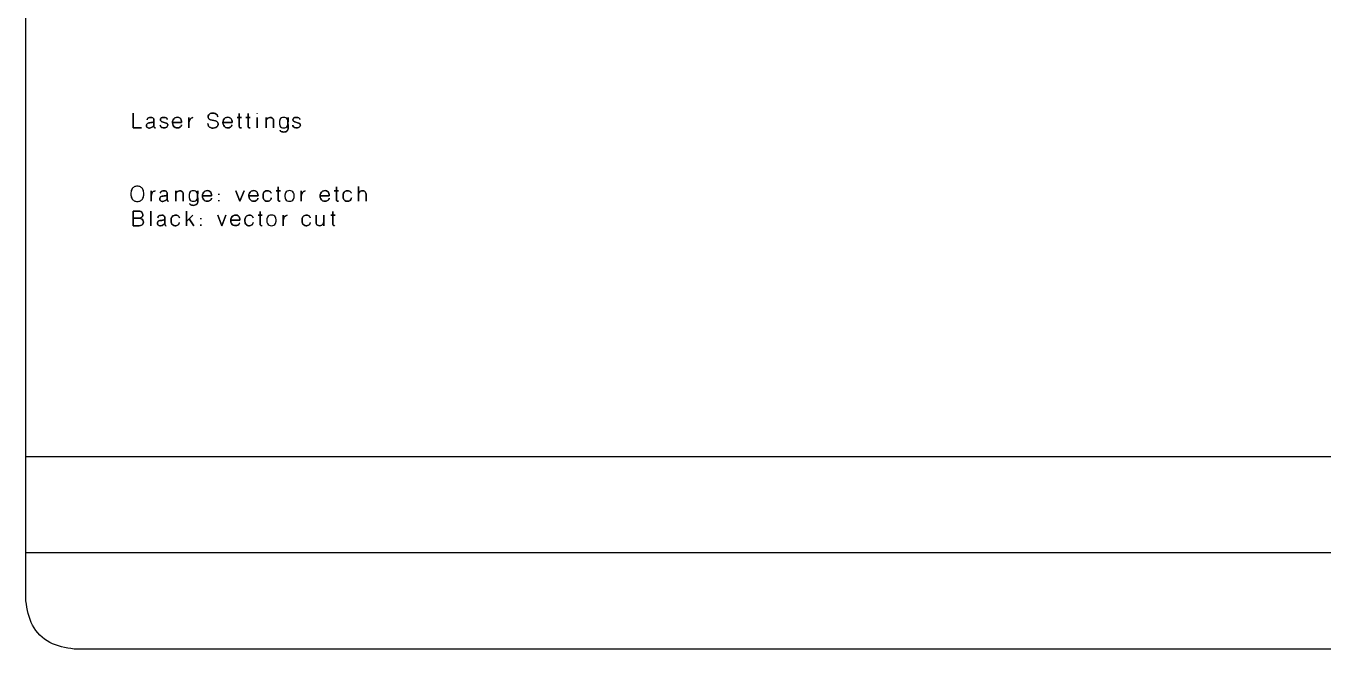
# Model space of a CAD drawing. Extents: x 12 to 628, y 12 to 468.
# Drawn here: x 12 to 335.6, y 12 to 167.4 of the extents above; entities that cross this region are included whole.
import ezdxf

# ---------------------------------------------------------------- set-up
doc = ezdxf.new("R2010")
doc.units = 0
doc.layers.get('0').update_dxf_attribs({"linetype": 'CONTINUOUS'})

msp = doc.modelspace()

# ---------------------------------------------------------------- linework, layer by layer
at = {"color": 7}
for p, q in [((12.000371, 24.000742), (12.000371, 456.000838)), ((38.727098, 141.961447), (38.727098, 145.624973)), ((38.727098, 145.624973), (38.727098, 141.961447)), ((69.653856, 145.538613), (69.653856, 145.630053)), ((69.653856, 145.630053), (69.653856, 145.538613)), ((43.93946, 142.291647), (43.93946, 143.963531)), ((43.93946, 143.963531), (43.93946, 142.291647)), ((43.93946, 142.626927), (43.93946, 142.626927)), ((45.991498, 143.475569), (46.9519, 143.191089)), ((46.9519, 143.191089), (45.991498, 143.475569)), ((47.27194, 144.100691), (47.27194, 144.100691)), ((50.84318, 143.353649), (48.571856, 143.353649)), ((48.571856, 143.353649), (50.84318, 143.353649)), ((50.84318, 143.353649), (50.84318, 143.353649)), ((52.661256, 141.961447), (52.661256, 144.568051)), ((52.661256, 144.568051), (52.661256, 141.961447)), ((52.661256, 143.292407), (52.661256, 143.292407)), ((57.365053, 143.068887), (57.365053, 143.068887)), ((59.260458, 143.744809), (58.015293, 144.014049)), ((58.015293, 144.014049), (59.260458, 143.744809)), ((61.164893, 143.353649), (63.4365, 143.353649)), ((63.4365, 143.353649), (61.164893, 143.353649)), ((61.164893, 143.353649), (61.164893, 143.353649)), ((64.690413, 144.593451), (65.752416, 144.593451)), ((65.752416, 144.593451), (64.690413, 144.593451)), ((64.690413, 144.593451), (64.690413, 144.593451)), ((66.895133, 144.593451), (67.957136, 144.593451)), ((67.957136, 144.593451), (66.895133, 144.593451)), ((66.895133, 144.593451), (66.895133, 144.593451)), ((69.653856, 145.538613), (69.653856, 145.538613)), ((69.653856, 141.966244), (69.653856, 144.572849)), ((71.893853, 141.961447), (71.893853, 144.568051)), ((71.893853, 144.568051), (71.893853, 141.961447)), ((76.303576, 144.593451), (76.303576, 144.593451)), ((76.303576, 144.593451), (76.303576, 144.593451)), ((79.066531, 143.475569), (80.026933, 143.191089)), ((80.026933, 143.191089), (79.066531, 143.475569)), ((80.347256, 144.100691), (80.347256, 144.100691)), ((40.866342, 141.961447), (38.727098, 141.961447)), ((38.727098, 141.961447), (40.866342, 141.961447)), ((40.866342, 141.961447), (40.866342, 141.961447)), ((44.30014, 141.961447), (44.30014, 141.961447)), ((52.661256, 141.961447), (52.661256, 141.961447)), ((65.742256, 141.986564), (65.742256, 141.986564)), ((67.946976, 141.986564), (67.946976, 141.986564)), ((69.653856, 141.966244), (69.653856, 141.966244)), ((71.893853, 141.961447), (71.893853, 141.961447)), ((73.763858, 141.961447), (73.763858, 141.961447)), ((75.383813, 141.432844), (75.383813, 141.432844)), ((43.227978, 123.673164), (43.227978, 126.280051)), ((43.227978, 126.280051), (43.227978, 123.673164)), ((49.354176, 123.673164), (49.354176, 126.280051)), ((49.354176, 126.280051), (49.354176, 123.673164)), ((53.763898, 126.305451), (53.763898, 126.305451)), ((53.763898, 126.305451), (53.763898, 126.305451)), ((65.381576, 123.673164), (64.350053, 126.280051)), ((64.350053, 126.280051), (65.381576, 123.673164)), ((65.381576, 123.673164), (66.423258, 126.280051)), ((66.423258, 126.280051), (65.381576, 123.673164)), ((74.408453, 126.305451), (75.470456, 126.305451)), ((75.470456, 126.305451), (74.408453, 126.305451)), ((74.408453, 126.305451), (74.408453, 126.305451)), ((80.692413, 123.673164), (80.692413, 126.280051)), ((80.692413, 126.280051), (80.692413, 123.673164)), ((88.926811, 126.305451), (89.988813, 126.305451)), ((89.988813, 126.305451), (88.926811, 126.305451)), ((88.926811, 126.305451), (88.926811, 126.305451)), ((94.941813, 123.673164), (94.941813, 127.336973)), ((94.941813, 127.336973), (94.941813, 123.673164)), ((38.178176, 125.533009), (38.178176, 125.533009)), ((38.178176, 125.533009), (38.178176, 125.533009)), ((43.227978, 125.004689), (43.227978, 125.004689)), ((43.227978, 123.673164), (43.227978, 123.673164)), ((46.148978, 123.642684), (46.148978, 123.642684)), ((47.24146, 124.003647), (47.24146, 125.675531)), ((47.24146, 125.675531), (47.24146, 124.003647)), ((47.24146, 124.003647), (47.24146, 124.003647)), ((49.354176, 123.673164), (49.354176, 123.673164)), ((51.22418, 123.673164), (51.22418, 123.673164)), ((52.844136, 123.144844), (52.844136, 123.144844)), ((58.31586, 125.065367), (56.044253, 125.065367)), ((56.044253, 125.065367), (58.31586, 125.065367)), ((58.31586, 125.065367), (58.31586, 125.065367)), ((60.118696, 125.279009), (60.118696, 125.558409)), ((60.118696, 125.558409), (60.118696, 125.279009)), ((60.118696, 125.279009), (60.118696, 125.279009)), ((60.118696, 123.673164), (60.118696, 123.952564)), ((60.118696, 123.952564), (60.118696, 123.673164)), ((60.118696, 123.673164), (60.118696, 123.673164)), ((65.381576, 123.673164), (65.381576, 123.673164)), ((67.621573, 125.065367), (69.89318, 125.065367)), ((69.89318, 125.065367), (67.621573, 125.065367)), ((67.621573, 125.065367), (67.621573, 125.065367)), ((73.215218, 124.501487), (73.215218, 124.501487)), ((75.460296, 123.698564), (75.460296, 123.698564)), ((76.613173, 125.004689), (76.613173, 125.004689)), ((76.613173, 125.004689), (76.613173, 125.004689)), ((80.692413, 125.004689), (80.692413, 125.004689)), ((80.692413, 123.673164), (80.692413, 123.673164)), ((85.401291, 125.065367), (87.672898, 125.065367)), ((87.672898, 125.065367), (85.401291, 125.065367)), ((85.401291, 125.065367), (85.401291, 125.065367)), ((89.978936, 123.698564), (89.978936, 123.698564)), ((92.295133, 123.673164), (92.295133, 123.673164)), ((94.941813, 123.673164), (94.941813, 123.673164)), ((96.842298, 123.673164), (96.842298, 123.673164)), ((40.1447, 121.241256), (38.727098, 121.241256)), ((38.727098, 121.241256), (38.727098, 117.577447)), ((38.727098, 117.577447), (38.727098, 121.241256)), ((38.727098, 121.241256), (40.1447, 121.241256)), ((43.121298, 117.577164), (43.121298, 121.240973)), ((43.121298, 121.240973), (43.121298, 117.577164)), ((52.036416, 118.603607), (52.036416, 121.241256)), ((52.036416, 121.241256), (52.036416, 117.577164)), ((53.67274, 120.184051), (52.036416, 118.603607)), ((52.737738, 119.284609), (53.67274, 120.184051)), ((60.865738, 117.577447), (59.834216, 120.184051)), ((59.834216, 120.184051), (60.865738, 117.577447)), ((61.90742, 120.184051), (60.865738, 117.577447)), ((60.865738, 117.577447), (61.90742, 120.184051)), ((61.90742, 120.184051), (61.90742, 120.184051)), ((69.892333, 120.209169), (70.954336, 120.209169)), ((70.954336, 120.209169), (69.892333, 120.209169)), ((69.892333, 120.209169), (69.892333, 120.209169)), ((76.176576, 117.577164), (76.176576, 120.183769)), ((76.176576, 120.183769), (76.176576, 117.577164)), ((84.400813, 120.194493), (84.400813, 120.194493)), ((86.275898, 120.194493), (86.275898, 117.582244)), ((86.275898, 117.582244), (86.275898, 120.194493)), ((86.275898, 120.194493), (86.275898, 120.194493)), ((88.048253, 120.209169), (89.110256, 120.209169)), ((89.110256, 120.209169), (88.048253, 120.209169)), ((88.048253, 120.209169), (88.048253, 120.209169)), ((38.727098, 119.462409), (40.13454, 119.462409)), ((40.13454, 119.462409), (38.727098, 119.462409)), ((38.727098, 119.462409), (38.727098, 119.462409)), ((38.727098, 117.577447), (40.287222, 117.577447)), ((40.287222, 117.577447), (38.727098, 117.577447)), ((43.121298, 117.577164), (43.121298, 117.577164)), ((45.569858, 117.546967), (45.569858, 117.546967)), ((46.66234, 117.907364), (46.66234, 119.579249)), ((46.66234, 119.579249), (46.66234, 117.907364)), ((46.66234, 117.907364), (46.66234, 117.907364)), ((49.390018, 117.577164), (49.390018, 117.577164)), ((52.036416, 118.603607), (52.737738, 119.284609)), ((52.036416, 117.577164), (52.036416, 118.603607)), ((52.036416, 117.577164), (52.036416, 117.577164)), ((52.737738, 119.284609), (53.84546, 117.577164)), ((53.84546, 117.577164), (52.737738, 119.284609)), ((55.602576, 119.183009), (55.602576, 119.462409)), ((55.602576, 119.462409), (55.602576, 119.183009)), ((55.602576, 119.183009), (55.602576, 119.183009)), ((55.602576, 117.577164), (55.602576, 117.856564)), ((55.602576, 117.856564), (55.602576, 117.577164)), ((55.602576, 117.577164), (55.602576, 117.577164)), ((63.105453, 118.969649), (65.37706, 118.969649)), ((65.37706, 118.969649), (63.105453, 118.969649)), ((63.105453, 118.969649), (63.105453, 118.969649)), ((67.794858, 117.577164), (67.794858, 117.577164)), ((70.944176, 117.602564), (70.944176, 117.602564)), ((72.097053, 118.908407), (72.097053, 118.908407)), ((72.097053, 118.908407), (72.097053, 118.908407)), ((76.176576, 118.908407), (76.176576, 118.908407)), ((76.176576, 117.577164), (76.176576, 117.577164)), ((82.043976, 117.577164), (82.043976, 117.577164)), ((89.100096, 117.602564), (89.100096, 117.602564)), ((12.000371, 60.001009), (628.000324, 60.001009)), ((12.000371, 36.001113), (12.000371, 60.001009)), ((628.000324, 36.001113), (12.000371, 36.001113)), ((616.000236, 12.000653), (24.00046, 12.000653))]:
    msp.add_line(p, q, dxfattribs=at)
for points, knots in [([(58.015293, 144.014049), (57.908651, 144.044886), (57.701037, 144.10492), (57.48195, 144.397753), (57.429104, 144.793164), (57.548527, 145.254259), (57.994314, 145.600409), (58.601246, 145.699543), (59.216485, 145.578433), (59.738437, 145.355905), (59.882449, 144.390483), (59.738635, 145.35606), (59.216511, 145.578486), (58.601243, 145.699526), (57.994394, 145.600422), (57.548301, 145.254231), (57.42997, 144.793779), (57.479553, 144.399289), (57.698218, 144.105459), (57.906923, 144.045291), (58.015293, 144.014049)], [0, 0, 0, 0, 0.325279, 0.633262, 1.030815, 1.492425, 1.992753, 2.624153, 3.286217, 3.833248, 4.370044, 4.906925, 5.453969, 6.116085, 6.747485, 7.247813, 7.709423, 8.105427, 8.411223, 8.741514, 8.741514, 8.741514, 8.741514]), ([(43.93946, 142.626927), (43.856133, 142.530574), (43.665024, 142.309591), (43.30805, 142.038926), (42.869481, 141.898494), (42.47651, 141.962447), (42.141484, 142.164854), (42.06397, 142.55368), (42.135052, 142.94475), (42.4827, 143.21362), (42.903169, 143.266834), (43.340121, 143.317966), (43.613264, 143.376159), (44.087158, 143.513606), (43.613181, 143.376154), (43.340053, 143.317986), (42.903129, 143.26682), (42.482698, 143.213621), (42.135057, 142.944752), (42.063955, 142.553713), (42.14154, 142.164955), (42.47649, 141.96252), (42.869501, 141.898433), (43.308007, 142.039107), (43.66502, 142.309641), (43.856133, 142.530591), (43.93946, 142.626927)], [0, 0, 0, 0, 0.381732, 0.875495, 1.327678, 1.716532, 2.046657, 2.424721, 2.821716, 3.182244, 3.647068, 4.097878, 4.424826, 4.695292, 4.965819, 5.292828, 5.743514, 6.208338, 6.568866, 6.965861, 7.343804, 7.673965, 8.062829, 8.515047, 9.008773, 9.390459, 9.390459, 9.390459, 9.390459]), ([(43.93946, 143.963531), (43.929983, 144.051658), (43.908163, 144.254579), (43.623053, 144.54606), (43.13249, 144.611307), (42.643409, 144.525912), (42.275585, 144.359432), (42.175138, 143.767955), (42.275537, 144.35954), (42.643432, 144.525968), (43.132492, 144.611292), (43.623053, 144.546062), (43.908163, 144.254579), (43.929983, 144.051658), (43.93946, 143.963531)], [0, 0, 0, 0, 0.260958, 0.600878, 1.12375, 1.680103, 2.059623, 2.378394, 2.697284, 3.076767, 3.633109, 4.155981, 4.495901, 4.756859, 4.756859, 4.756859, 4.756859]), ([(46.9519, 143.191089), (47.009683, 143.170741), (47.146026, 143.122727), (47.333684, 142.944082), (47.420334, 142.627882), (47.28319, 142.264409), (46.927215, 142.018238), (46.469052, 141.926461), (46.008287, 142.034342), (45.622831, 142.166733), (45.4475, 142.842674), (45.622832, 142.166732), (46.008286, 142.034346), (46.469014, 141.926452), (46.927139, 142.01828), (47.283107, 142.2644), (47.420346, 142.627841), (47.333692, 142.944054), (47.145976, 143.12257), (47.009679, 143.17069), (46.9519, 143.191089)], [0, 0, 0, 0, 0.182755, 0.431222, 0.744129, 1.110239, 1.518247, 1.989496, 2.474431, 2.898142, 3.273465, 3.648788, 4.0725, 4.557434, 5.028561, 5.436619, 5.80275, 6.115596, 6.36402, 6.546824, 6.546824, 6.546824, 6.546824]), ([(46.474098, 144.608973), (46.296674, 144.607784), (45.997181, 144.605775), (45.603779, 144.394388), (45.508841, 144.034001), (45.591375, 143.720994), (45.793855, 143.545607), (45.932976, 143.496307), (45.991498, 143.475569)], [0, 0, 0, 0, 0.530035, 0.894709, 1.237119, 1.561719, 1.817691, 2.003547, 2.003547, 2.003547, 2.003547]), ([(45.991498, 143.475569), (45.932976, 143.496307), (45.793855, 143.545607), (45.591376, 143.720995), (45.50884, 144.033978), (45.603787, 144.394346), (45.997212, 144.605608), (46.296681, 144.607721), (46.474098, 144.608973)], [0, 0, 0, 0, 0.185856, 0.441828, 0.766428, 1.108779, 1.473418, 2.003467, 2.003467, 2.003467, 2.003467]), ([(47.27194, 144.100691), (47.257041, 144.164198), (47.217112, 144.334392), (46.919257, 144.556297), (46.642955, 144.588992), (46.474098, 144.608973)], [0, 0, 0, 0, 0.192014, 0.514579, 1.021513, 1.021513, 1.021513, 1.021513]), ([(46.474098, 144.608973), (46.64291, 144.588977), (46.91918, 144.556252), (47.217026, 144.334398), (47.257018, 144.164199), (47.27194, 144.100691)], [0, 0, 0, 0, 0.506813, 0.829425, 1.021458, 1.021458, 1.021458, 1.021458]), ([(50.84318, 143.353649), (50.829358, 143.550561), (50.8018, 143.943135), (50.470893, 144.51343), (49.795967, 144.698689), (49.111406, 144.54138), (48.634453, 143.975103), (48.523972, 143.259153), (48.655573, 142.541002), (49.167539, 142.058475), (49.791112, 141.924709), (50.360408, 142.107884), (50.667575, 142.325672), (50.884757, 142.874501), (50.667575, 142.325672), (50.360408, 142.107884), (49.791112, 141.924709), (49.167539, 142.058475), (48.655573, 142.541002), (48.523972, 143.259153), (48.634453, 143.975103), (49.111406, 144.54138), (49.795967, 144.698689), (50.470893, 144.51343), (50.8018, 143.943135), (50.829358, 143.550561), (50.84318, 143.353649)], [0, 0, 0, 0, 0.590472, 1.177195, 1.837355, 2.538777, 3.178525, 3.925103, 4.654401, 5.275408, 5.912678, 6.491649, 6.941585, 7.2398, 7.538015, 7.987951, 8.566922, 9.204193, 9.825199, 10.554498, 11.301076, 11.940824, 12.642246, 13.302406, 13.889128, 14.479601, 14.479601, 14.479601, 14.479601]), ([(52.661256, 143.292407), (52.702522, 143.496012), (52.785455, 143.905192), (53.032432, 144.374423), (53.940922, 144.655941), (53.032517, 144.374599), (52.78549, 143.905331), (52.702537, 143.496075), (52.661256, 143.292407)], [0, 0, 0, 0, 0.609281, 1.224459, 1.736326, 2.248004, 2.863221, 3.4727, 3.4727, 3.4727, 3.4727]), ([(57.365053, 143.068887), (57.397081, 142.832928), (57.457718, 142.386189), (58.051677, 141.985368), (58.700868, 141.895469), (59.333082, 142.005474), (59.793888, 142.357625), (59.963261, 142.826876), (59.893012, 143.254795), (59.654748, 143.611414), (59.395395, 143.699158), (59.260458, 143.744809)], [0, 0, 0, 0, 0.682755, 1.29266, 1.97428, 2.627753, 3.166262, 3.632063, 4.04765, 4.431609, 4.848037, 4.848037, 4.848037, 4.848037]), ([(59.260458, 143.744809), (59.397197, 143.699642), (59.658408, 143.61336), (59.895412, 143.254147), (59.962498, 142.826727), (59.794179, 142.357527), (59.332978, 142.005413), (58.700884, 141.89547), (58.051654, 141.985433), (57.457771, 142.386287), (57.397097, 142.83298), (57.365053, 143.068887)], [0, 0, 0, 0, 0.420407, 0.803093, 1.21834, 1.68426, 2.222729, 2.876189, 3.557819, 4.167763, 4.850397, 4.850397, 4.850397, 4.850397]), ([(63.4365, 143.353649), (63.422678, 143.550561), (63.395121, 143.943135), (63.064211, 144.513429), (62.389317, 144.698684), (61.704785, 144.541396), (61.227986, 143.975057), (61.117592, 143.259148), (61.249167, 142.541031), (61.761012, 142.058507), (62.384498, 141.92471), (62.953729, 142.107888), (63.260895, 142.325671), (63.478077, 142.874501), (63.260896, 142.325671), (62.953728, 142.107884), (62.38446, 141.924715), (61.760926, 142.058458), (61.249097, 142.541051), (61.117612, 143.259155), (61.227982, 143.975056), (61.704786, 144.541396), (62.389317, 144.698684), (63.064211, 144.513429), (63.395121, 143.943135), (63.422678, 143.550561), (63.4365, 143.353649)], [0, 0, 0, 0, 0.590472, 1.177195, 1.837355, 2.538706, 3.178364, 3.924928, 4.654224, 5.275178, 5.912254, 6.491225, 6.941161, 7.239376, 7.537591, 7.987527, 8.566498, 9.203697, 9.824605, 10.553887, 11.30045, 11.940109, 12.64146, 13.30162, 13.888342, 14.478815, 14.478815, 14.478815, 14.478815]), ([(65.742256, 141.986564), (65.661987, 141.980451), (65.512953, 141.9691), (65.259669, 142.044709), (65.177386, 142.575121), (65.252349, 143.500533), (65.219092, 144.309974), (65.225419, 145.976154), (65.219082, 144.30988), (65.252419, 143.500483), (65.177283, 142.57511), (65.259734, 142.04486), (65.512952, 141.969332), (65.661987, 141.980532), (65.742256, 141.986564)], [0, 0, 0, 0, 0.245044, 0.454968, 0.704227, 1.70088, 3.189915, 3.956274, 4.722696, 6.211794, 7.208321, 7.457401, 7.667326, 7.912369, 7.912369, 7.912369, 7.912369]), ([(67.946976, 141.986564), (67.866707, 141.980451), (67.717673, 141.9691), (67.464389, 142.044709), (67.382106, 142.575121), (67.457069, 143.500533), (67.423812, 144.309974), (67.430139, 145.976154), (67.423802, 144.30988), (67.457139, 143.500483), (67.382003, 142.57511), (67.464454, 142.04486), (67.717672, 141.969332), (67.866707, 141.980532), (67.946976, 141.986564)], [0, 0, 0, 0, 0.245044, 0.454968, 0.704227, 1.70088, 3.189915, 3.956274, 4.722696, 6.211794, 7.208321, 7.457401, 7.667326, 7.912369, 7.912369, 7.912369, 7.912369]), ([(69.653856, 144.572849), (69.653856, 144.346876), (69.653856, 143.701786), (69.653856, 142.832918), (69.653856, 142.190022), (69.653856, 141.966244)], [0, 0, 0, 0, 0.677919, 1.935271, 2.606604, 2.606604, 2.606604, 2.606604]), ([(73.763858, 141.961447), (73.76451, 142.111018), (73.766438, 142.553203), (73.744349, 143.196594), (73.801264, 143.788208), (73.693013, 144.215421), (73.375449, 144.502457), (72.874166, 144.615544), (72.331354, 144.460785), (71.972085, 144.162115), (71.85549, 143.328729), (71.972153, 144.16208), (72.331491, 144.46058), (72.874171, 144.61558), (73.375428, 144.502509), (73.693065, 144.215513), (73.801237, 143.788192), (73.74437, 143.196539), (73.766435, 142.55314), (73.764509, 142.110997), (73.763858, 141.961447)], [0, 0, 0, 0, 0.448692, 1.326486, 1.930964, 2.221489, 2.612014, 3.141891, 3.706627, 4.198274, 4.670971, 5.143621, 5.635265, 6.199911, 6.729773, 7.120255, 7.410899, 8.015503, 8.893235, 9.341864, 9.341864, 9.341864, 9.341864]), ([(76.303576, 144.593451), (76.493152, 144.577811), (76.874956, 144.546311), (77.341198, 144.022975), (77.404201, 143.283193), (77.3411, 142.538483), (76.874861, 142.025623), (76.3041, 141.944006), (75.733419, 142.025365), (75.270024, 142.539661), (75.20866, 143.282282), (75.269918, 144.024888), (75.733347, 144.539268), (76.3041, 144.620415), (76.874933, 144.539043), (77.341207, 144.025904), (77.404198, 143.282282), (77.3411, 142.538645), (76.874861, 142.025589), (76.3041, 141.944006), (75.733419, 142.025398), (75.270024, 142.539499), (75.208662, 143.283192), (75.269909, 144.021967), (75.733369, 144.546496), (76.114345, 144.577868), (76.303576, 144.593451)], [0, 0, 0, 0, 0.553195, 1.114124, 1.919637, 2.725037, 3.286055, 3.83914, 4.390936, 4.950267, 5.755426, 6.560697, 7.119939, 7.671845, 8.22504, 8.785969, 9.591481, 10.396882, 10.9579, 11.510985, 12.062781, 12.622112, 13.427271, 14.232542, 14.791784, 15.34369, 15.34369, 15.34369, 15.34369]), ([(76.318816, 140.934722), (76.491081, 140.955017), (76.829512, 140.994889), (77.258666, 141.303462), (77.449866, 141.924807), (77.348229, 142.857342), (77.3858, 143.535061), (77.37916, 144.891468), (77.3858, 143.535154), (77.348224, 142.857405), (77.449887, 141.924874), (77.258663, 141.303504), (76.829476, 140.995052), (76.491076, 140.955073), (76.318816, 140.934722)], [0, 0, 0, 0, 0.516531, 1.014772, 1.474641, 2.407312, 3.639453, 4.253966, 4.868416, 6.100493, 7.03329, 7.493101, 7.991303, 8.50786, 8.50786, 8.50786, 8.50786]), ([(80.026933, 143.191089), (80.084716, 143.170741), (80.221059, 143.122727), (80.408717, 142.944082), (80.495368, 142.627882), (80.358223, 142.264409), (80.002249, 142.018238), (79.544086, 141.926462), (79.083319, 142.03434), (78.69787, 142.166737), (78.522513, 142.842675), (78.697948, 142.16671), (79.083392, 142.034379), (79.544087, 141.926445), (80.002173, 142.018284), (80.35814, 142.2644), (80.49538, 142.627841), (80.408725, 142.944054), (80.22101, 143.12257), (80.084712, 143.17069), (80.026933, 143.191089)], [0, 0, 0, 0, 0.182755, 0.431222, 0.744129, 1.110239, 1.518247, 1.989496, 2.474431, 2.898142, 3.273465, 3.648811, 4.072575, 4.557386, 5.028513, 5.436571, 5.802702, 6.115548, 6.363972, 6.546776, 6.546776, 6.546776, 6.546776]), ([(79.549413, 144.608973), (79.37199, 144.607783), (79.072496, 144.605775), (78.679095, 144.394389), (78.584157, 144.034001), (78.666683, 143.721018), (78.869056, 143.545653), (79.008078, 143.496314), (79.066531, 143.475569)], [0, 0, 0, 0, 0.530035, 0.894709, 1.237119, 1.561716, 1.817634, 2.003307, 2.003307, 2.003307, 2.003307]), ([(79.066531, 143.475569), (79.008078, 143.496314), (78.869056, 143.545653), (78.666684, 143.721019), (78.584156, 144.033978), (78.679102, 144.394346), (79.072527, 144.605608), (79.371996, 144.607721), (79.549413, 144.608973)], [0, 0, 0, 0, 0.185672, 0.441591, 0.766187, 1.108538, 1.473178, 2.003226, 2.003226, 2.003226, 2.003226]), ([(80.347256, 144.100691), (80.332356, 144.164198), (80.292428, 144.334392), (79.994573, 144.556297), (79.718271, 144.588992), (79.549413, 144.608973)], [0, 0, 0, 0, 0.192014, 0.514579, 1.021513, 1.021513, 1.021513, 1.021513]), ([(79.549413, 144.608973), (79.718271, 144.588992), (79.994573, 144.556297), (80.292428, 144.334392), (80.332356, 144.164198), (80.347256, 144.100691)], [0, 0, 0, 0, 0.506935, 0.8295, 1.021513, 1.021513, 1.021513, 1.021513]), ([(44.30014, 141.961447), (44.269051, 141.966424), (44.173901, 141.981656), (43.996206, 142.059717), (43.959602, 142.209322), (43.93946, 142.291647)], [0, 0, 0, 0, 0.095203, 0.291378, 0.531415, 0.531415, 0.531415, 0.531415]), ([(43.93946, 142.291647), (43.959586, 142.209269), (43.996151, 142.05961), (44.173903, 141.981564), (44.269052, 141.966401), (44.30014, 141.961447)], [0, 0, 0, 0, 0.240153, 0.436299, 0.53149, 0.53149, 0.53149, 0.53149]), ([(75.383813, 141.432844), (75.426587, 141.338053), (75.521063, 141.128686), (75.895017, 140.975473), (76.167038, 140.949316), (76.318816, 140.934722)], [0, 0, 0, 0, 0.302361, 0.667834, 1.129157, 1.129157, 1.129157, 1.129157]), ([(76.318816, 140.934722), (76.167033, 140.949256), (75.894988, 140.975305), (75.521052, 141.128638), (75.426585, 141.338035), (75.383813, 141.432844)], [0, 0, 0, 0, 0.461303, 0.826805, 1.12922, 1.12922, 1.12922, 1.12922]), ([(38.178176, 125.533009), (38.202551, 125.922214), (38.244858, 126.59775), (38.940118, 127.338428), (39.79368, 127.480952), (40.650291, 127.338366), (41.335207, 126.597619), (41.453137, 125.534192), (41.336105, 124.470714), (40.648566, 123.734912), (39.79418, 123.596998), (38.939795, 123.734912), (38.252249, 124.470716), (38.135253, 125.534228), (38.253053, 126.597707), (38.93822, 127.338438), (39.794187, 127.480949), (40.650156, 127.338367), (41.335255, 126.597619), (41.453137, 125.534192), (41.336057, 124.470715), (40.6487, 123.734912), (39.793674, 123.597001), (38.941686, 123.734902), (38.244112, 124.470759), (38.202289, 125.14454), (38.178176, 125.533009)], [0, 0, 0, 0, 1.137976, 1.975165, 2.809232, 3.643313, 4.480548, 5.6184, 6.753474, 7.587138, 8.420649, 9.254159, 10.087823, 11.222897, 12.360873, 13.198062, 14.032129, 14.86621, 15.703445, 16.841297, 17.976371, 18.810035, 19.643546, 20.477057, 21.31072, 22.445794, 22.445794, 22.445794, 22.445794]), ([(43.227978, 125.004689), (43.269239, 125.208353), (43.35215, 125.617591), (43.59912, 126.086958), (44.50769, 126.368151), (43.59912, 126.086958), (43.35215, 125.617591), (43.269239, 125.208353), (43.227978, 125.004689)], [0, 0, 0, 0, 0.609464, 1.224642, 1.736436, 2.248229, 2.863408, 3.472871, 3.472871, 3.472871, 3.472871]), ([(47.24146, 125.675531), (47.231983, 125.763658), (47.210163, 125.966579), (46.925053, 126.258063), (46.43449, 126.32329), (45.945438, 126.237974), (45.577523, 126.071525), (45.477158, 125.479865), (45.577474, 126.071633), (45.945461, 126.23803), (46.434493, 126.323274), (46.925053, 126.258065), (47.210163, 125.966578), (47.231983, 125.763658), (47.24146, 125.675531)], [0, 0, 0, 0, 0.260958, 0.600878, 1.12375, 1.680092, 2.059575, 2.378465, 2.697476, 3.07692, 3.633252, 4.156123, 4.496043, 4.757002, 4.757002, 4.757002, 4.757002]), ([(51.22418, 123.673164), (51.224832, 123.82274), (51.226761, 124.264952), (51.204662, 124.908438), (51.261609, 125.50012), (51.153331, 125.92737), (50.835725, 126.214303), (50.334538, 126.327553), (49.791628, 126.172937), (49.43241, 125.874166), (49.315811, 125.040699), (49.432477, 125.874131), (49.791766, 126.172732), (50.334544, 126.327589), (50.835704, 126.214355), (51.153383, 125.927463), (51.261574, 125.500146), (51.204682, 124.908445), (51.226759, 124.264952), (51.224832, 123.822739), (51.22418, 123.673164)], [0, 0, 0, 0, 0.448702, 1.32657, 1.931247, 2.221711, 2.612193, 3.1421, 3.706803, 4.198496, 4.671254, 5.143966, 5.635655, 6.200269, 6.730161, 7.120599, 7.411184, 8.015861, 8.893728, 9.34243, 9.34243, 9.34243, 9.34243]), ([(53.763898, 126.305451), (53.953474, 126.289811), (54.335278, 126.258311), (54.801521, 125.734973), (54.864516, 124.995225), (54.801449, 124.250543), (54.33514, 123.737816), (53.764422, 123.65633), (53.193784, 123.737557), (52.730323, 124.251722), (52.668971, 124.994317), (52.730302, 125.736912), (53.193758, 126.251218), (53.764459, 126.332426), (54.335257, 126.251038), (54.801529, 125.737905), (54.864513, 124.994313), (54.801449, 124.250706), (54.33514, 123.737782), (53.764422, 123.65633), (53.193784, 123.737591), (52.730322, 124.25156), (52.668973, 124.995227), (52.730293, 125.733988), (53.193779, 126.25845), (53.574716, 126.289855), (53.763898, 126.305451)], [0, 0, 0, 0, 0.553195, 1.114124, 1.919637, 2.724965, 3.285885, 3.838955, 4.390736, 4.949968, 5.755055, 6.560337, 7.119623, 7.671406, 8.224601, 8.785531, 9.591043, 10.396371, 10.957291, 11.510361, 12.062142, 12.621375, 13.426461, 14.231744, 14.791029, 15.342812, 15.342812, 15.342812, 15.342812]), ([(53.779138, 122.646722), (53.951404, 122.667039), (54.28983, 122.706953), (54.718885, 123.015441), (54.910312, 123.636728), (54.808495, 124.569414), (54.84613, 125.247256), (54.839479, 126.60376), (54.84613, 125.247349), (54.808489, 124.569478), (54.910333, 123.636796), (54.718881, 123.015482), (54.289794, 122.707116), (53.951399, 122.667095), (53.779138, 122.646722)], [0, 0, 0, 0, 0.516542, 1.014776, 1.474342, 2.40741, 3.639697, 4.254231, 4.868702, 6.100926, 7.034119, 7.493626, 7.991823, 8.50839, 8.50839, 8.50839, 8.50839]), ([(58.31586, 125.065367), (58.302043, 125.262344), (58.2745, 125.655003), (57.943602, 126.225416), (57.268675, 126.410685), (56.584175, 126.253403), (56.107367, 125.687191), (55.996958, 124.971271), (56.128504, 124.253129), (56.640303, 123.770346), (57.263886, 123.636735), (57.833131, 123.819948), (58.140255, 124.037863), (58.357438, 124.586821), (58.140255, 124.037863), (57.83313, 123.819944), (57.263848, 123.63674), (56.640218, 123.770298), (56.128433, 124.253149), (55.996978, 124.971278), (56.107362, 125.687191), (56.584177, 126.253403), (57.268675, 126.410685), (57.943602, 126.225416), (58.2745, 125.655003), (58.302043, 125.262344), (58.31586, 125.065367)], [0, 0, 0, 0, 0.590669, 1.177453, 1.837616, 2.538964, 3.178568, 3.924937, 4.654487, 5.275535, 5.912587, 6.491578, 6.941607, 7.239888, 7.538169, 7.988198, 8.567189, 9.204364, 9.825366, 10.554902, 11.301271, 11.940874, 12.642222, 13.302386, 13.88917, 14.479839, 14.479839, 14.479839, 14.479839]), ([(69.89318, 125.065367), (69.879363, 125.262344), (69.85182, 125.655003), (69.520922, 126.225416), (68.845995, 126.410685), (68.161495, 126.253403), (67.684687, 125.687191), (67.574278, 124.971271), (67.705824, 124.253129), (68.217623, 123.770346), (68.841206, 123.636735), (69.410451, 123.819948), (69.717575, 124.037863), (69.934758, 124.586821), (69.717575, 124.037863), (69.41045, 123.819944), (68.841168, 123.63674), (68.217538, 123.770298), (67.705753, 124.253149), (67.574298, 124.971278), (67.684682, 125.687191), (68.161497, 126.253403), (68.845995, 126.410685), (69.520922, 126.225416), (69.85182, 125.655003), (69.879363, 125.262344), (69.89318, 125.065367)], [0, 0, 0, 0, 0.590669, 1.177453, 1.837616, 2.538964, 3.178568, 3.924937, 4.654487, 5.275535, 5.912587, 6.491578, 6.941607, 7.239888, 7.538169, 7.988198, 8.567189, 9.204364, 9.825366, 10.554902, 11.301271, 11.940874, 12.642222, 13.302386, 13.88917, 14.479839, 14.479839, 14.479839, 14.479839]), ([(73.215218, 124.501487), (73.179805, 124.359747), (73.107053, 124.068561), (72.751006, 123.762738), (72.294979, 123.64218), (71.773587, 123.700481), (71.198468, 124.151701), (71.111165, 125.012234), (71.21306, 125.887767), (71.814519, 126.284266), (72.304516, 126.333415), (72.724593, 126.224218), (73.046055, 126.089665), (73.272709, 125.471533), (73.046055, 126.089665), (72.724593, 126.224218), (72.304516, 126.333415), (71.814519, 126.284266), (71.213057, 125.887766), (71.111181, 125.0122), (71.198414, 124.151597), (71.773597, 123.700416), (72.295054, 123.642144), (72.751061, 123.762926), (73.107072, 124.068709), (73.179815, 124.359813), (73.215218, 124.501487)], [0, 0, 0, 0, 0.429909, 0.883194, 1.322897, 1.818719, 2.410081, 3.34905, 4.275296, 4.869757, 5.339778, 5.728271, 6.129845, 6.489576, 6.849308, 7.250882, 7.639375, 8.109396, 8.703857, 9.630103, 10.569194, 11.160518, 11.656331, 12.096206, 12.549444, 12.979155, 12.979155, 12.979155, 12.979155]), ([(75.460296, 123.698564), (75.380029, 123.692568), (75.231006, 123.681436), (74.977673, 123.756898), (74.895474, 124.287489), (74.970354, 125.212847), (74.937139, 126.022336), (74.943455, 127.688397), (74.937139, 126.022244), (74.970354, 125.212781), (74.89548, 124.287443), (74.977673, 123.756898), (75.231006, 123.681436), (75.380029, 123.692568), (75.460296, 123.698564)], [0, 0, 0, 0, 0.245043, 0.454948, 0.704276, 1.701054, 3.190027, 3.956323, 4.722682, 6.211718, 7.20837, 7.457698, 7.667603, 7.912646, 7.912646, 7.912646, 7.912646]), ([(76.613173, 125.004689), (76.628597, 125.285028), (76.65506, 125.766019), (77.164531, 126.279153), (77.766974, 126.357106), (78.371521, 126.27994), (78.874348, 125.765627), (78.946611, 125.00348), (78.874741, 124.241249), (78.371949, 123.724539), (77.767331, 123.647128), (77.162965, 123.725302), (76.659716, 124.240736), (76.585929, 125.00344), (76.660067, 125.766026), (77.163367, 126.279152), (77.767288, 126.357107), (78.371439, 126.27994), (78.874378, 125.765627), (78.946611, 125.00348), (78.874711, 124.241249), (78.372031, 123.724539), (77.767016, 123.647128), (77.164131, 123.725304), (76.65468, 124.240729), (76.628468, 124.723186), (76.613173, 125.004689)], [0, 0, 0, 0, 0.815858, 1.399806, 1.990387, 2.583182, 3.166328, 3.981967, 4.800989, 5.385107, 5.977952, 6.568447, 7.153366, 7.972742, 8.7886, 9.372548, 9.963129, 10.555925, 11.139071, 11.954709, 12.773732, 13.35785, 13.950694, 14.541189, 15.126108, 15.945485, 15.945485, 15.945485, 15.945485]), ([(80.692413, 125.004689), (80.733676, 125.208354), (80.816587, 125.617593), (81.063549, 126.086948), (81.972081, 126.36816), (81.063661, 126.086897), (80.816651, 125.617609), (80.733696, 125.208356), (80.692413, 125.004689)], [0, 0, 0, 0, 0.609464, 1.224642, 1.736436, 2.248114, 2.863331, 3.472809, 3.472809, 3.472809, 3.472809]), ([(87.672898, 125.065367), (87.659081, 125.262344), (87.631538, 125.655003), (87.300639, 126.225416), (86.625713, 126.410685), (85.941213, 126.253403), (85.464404, 125.687191), (85.353995, 124.971271), (85.485542, 124.253129), (85.997341, 123.770346), (86.620924, 123.636735), (87.190169, 123.819948), (87.497292, 124.037863), (87.714476, 124.586821), (87.497292, 124.037863), (87.190168, 123.819944), (86.620886, 123.63674), (85.997255, 123.770298), (85.485471, 124.253149), (85.354015, 124.971278), (85.4644, 125.687191), (85.941214, 126.253403), (86.625712, 126.410685), (87.30064, 126.225416), (87.631538, 125.655003), (87.659081, 125.262344), (87.672898, 125.065367)], [0, 0, 0, 0, 0.590669, 1.177453, 1.837616, 2.538964, 3.178568, 3.924937, 4.654487, 5.275535, 5.912587, 6.491578, 6.941607, 7.239888, 7.538169, 7.988198, 8.567189, 9.204364, 9.825366, 10.554902, 11.301271, 11.940874, 12.642222, 13.302386, 13.88917, 14.479839, 14.479839, 14.479839, 14.479839]), ([(89.978936, 123.698564), (89.898669, 123.692568), (89.749646, 123.681436), (89.496313, 123.756898), (89.414114, 124.287489), (89.488994, 125.212847), (89.45578, 126.022336), (89.462094, 127.688397), (89.455787, 126.022246), (89.48894, 125.212765), (89.41421, 124.287475), (89.496238, 123.756914), (89.749584, 123.681418), (89.898628, 123.692561), (89.978936, 123.698564)], [0, 0, 0, 0, 0.245043, 0.454948, 0.704276, 1.701054, 3.190027, 3.956323, 4.722682, 6.211718, 7.20837, 7.457678, 7.667525, 7.912693, 7.912693, 7.912693, 7.912693]), ([(92.295133, 123.673164), (92.127229, 123.678502), (91.759059, 123.690206), (91.182158, 124.156985), (91.09547, 125.010904), (91.197192, 125.888317), (91.798677, 126.284497), (92.288633, 126.333721), (92.708673, 126.224463), (93.030124, 126.089964), (93.256904, 125.471813), (93.030124, 126.089963), (92.708673, 126.224466), (92.288634, 126.333711), (91.798672, 126.284549), (91.197219, 125.888008), (91.095301, 125.012767), (91.182686, 124.151049), (91.758542, 123.702669), (92.278075, 123.636963), (92.740027, 123.781319), (93.074106, 123.999436), (93.260777, 124.745799), (93.074077, 124.001459), (92.740547, 123.772882), (92.44211, 123.706069), (92.295133, 123.673164)], [0, 0, 0, 0, 0.495895, 1.087364, 2.026349, 2.952595, 3.547056, 4.017077, 4.405447, 4.807073, 5.166832, 5.526592, 5.928218, 6.316588, 6.786609, 7.38107, 8.307316, 9.246342, 9.837812, 10.33352, 10.773223, 11.226507, 11.656416, 12.086304, 12.539542, 12.979366, 12.979366, 12.979366, 12.979366]), ([(96.842298, 123.673164), (96.842509, 123.793027), (96.843164, 124.164832), (96.83447, 124.7609), (96.863519, 125.372737), (96.795212, 125.883244), (96.474681, 126.216389), (95.995272, 126.318789), (95.500042, 126.197035), (95.07687, 126.033787), (94.878261, 125.267555), (95.076922, 126.033673), (95.500024, 126.196968), (95.995227, 126.318796), (96.474572, 126.216405), (96.795189, 125.883348), (96.863529, 125.372734), (96.834469, 124.760839), (96.843164, 124.164769), (96.842509, 123.793006), (96.842298, 123.673164)], [0, 0, 0, 0, 0.359697, 1.11576, 1.783644, 2.21044, 2.611463, 3.080962, 3.615195, 4.096073, 4.52339, 4.95059, 5.431505, 5.965749, 6.43511, 6.836131, 7.263063, 7.931072, 8.687072, 9.046707, 9.046707, 9.046707, 9.046707]), ([(46.148978, 123.642684), (46.019043, 123.651571), (45.778807, 123.668002), (45.443348, 123.878602), (45.366002, 124.265111), (45.437061, 124.656958), (45.784846, 124.925433), (46.205197, 124.978855), (46.642093, 125.030091), (46.915266, 125.088027), (47.389157, 125.225256), (46.915182, 125.088021), (46.642025, 125.030114), (46.205155, 124.978826), (45.78485, 124.925486), (45.437049, 124.656806), (45.366065, 124.265786), (45.443148, 123.876607), (45.779099, 123.675161), (46.168453, 123.607087), (46.623876, 123.766443), (46.916473, 123.962994), (47.383176, 124.502281), (46.916464, 123.965634), (46.623137, 123.75391), (46.30233, 123.678657), (46.148978, 123.642684)], [0, 0, 0, 0, 0.388844, 0.718933, 1.097117, 1.494188, 1.854684, 2.3194, 2.770217, 3.097122, 3.367552, 3.638042, 3.965008, 4.4157, 4.880416, 5.240913, 5.637983, 6.016013, 6.346189, 6.735105, 7.187357, 7.681068, 8.062897, 8.44463, 8.938392, 9.390575, 9.390575, 9.390575, 9.390575]), ([(47.24146, 124.003647), (47.265901, 123.920562), (47.310306, 123.769616), (47.44556, 123.698242), (47.653294, 123.664972), (47.44556, 123.698242), (47.310306, 123.769616), (47.265901, 123.920562), (47.24146, 124.003647)], [0, 0, 0, 0, 0.24022, 0.43643, 0.531634, 0.626839, 0.823049, 1.063269, 1.063269, 1.063269, 1.063269]), ([(52.844136, 123.144844), (52.886909, 123.050053), (52.981385, 122.840686), (53.355339, 122.687473), (53.62736, 122.661316), (53.779138, 122.646722)], [0, 0, 0, 0, 0.302361, 0.667834, 1.129157, 1.129157, 1.129157, 1.129157]), ([(53.779138, 122.646722), (53.627355, 122.661256), (53.35531, 122.687305), (52.981374, 122.840638), (52.886907, 123.050035), (52.844136, 123.144844)], [0, 0, 0, 0, 0.461303, 0.826805, 1.12922, 1.12922, 1.12922, 1.12922]), ([(40.13454, 119.462409), (40.340332, 119.480726), (40.703908, 119.513088), (41.104511, 119.892428), (41.135719, 120.198488), (41.150822, 120.346611)], [0, 0, 0, 0, 0.606423, 1.071374, 1.507435, 1.507435, 1.507435, 1.507435]), ([(41.150822, 120.346611), (41.135706, 120.198536), (41.104466, 119.892514), (40.703929, 119.51315), (40.340336, 119.480749), (40.13454, 119.462409)], [0, 0, 0, 0, 0.435938, 0.900934, 1.50737, 1.50737, 1.50737, 1.50737]), ([(41.150822, 120.346611), (41.125289, 120.494989), (41.072872, 120.799587), (40.692239, 121.18027), (40.339011, 121.219613), (40.1447, 121.241256)], [0, 0, 0, 0, 0.444774, 0.91306, 1.485637, 1.485637, 1.485637, 1.485637]), ([(40.1447, 121.241256), (40.339011, 121.219613), (40.692239, 121.18027), (41.072872, 120.799587), (41.125289, 120.494989), (41.150822, 120.346611)], [0, 0, 0, 0, 0.572577, 1.040863, 1.485637, 1.485637, 1.485637, 1.485637]), ([(46.66234, 119.579249), (46.652872, 119.667444), (46.63108, 119.870453), (46.345968, 120.162061), (45.855365, 120.227306), (45.36629, 120.141912), (44.998465, 119.975432), (44.898018, 119.383955), (44.998417, 119.97554), (45.366313, 120.141968), (45.855368, 120.22729), (46.345968, 120.162064), (46.63108, 119.870452), (46.652872, 119.667444), (46.66234, 119.579249)], [0, 0, 0, 0, 0.261153, 0.601127, 1.124001, 1.680353, 2.059874, 2.378644, 2.697535, 3.077017, 3.63336, 4.156234, 4.496208, 4.75736, 4.75736, 4.75736, 4.75736]), ([(49.390018, 117.577164), (49.222113, 117.582502), (48.853943, 117.594206), (48.277042, 118.060987), (48.190361, 118.914867), (48.292051, 119.792276), (48.893597, 120.188302), (49.383518, 120.237423), (49.803544, 120.128186), (50.124942, 119.993782), (50.351804, 119.37594), (50.124942, 119.993782), (49.803544, 120.128189), (49.383519, 120.237413), (48.893594, 120.188354), (48.292067, 119.791965), (48.190263, 118.916759), (48.27735, 118.055035), (48.853301, 117.606623), (49.372889, 117.54098), (49.834895, 117.685237), (50.16905, 117.903351), (50.355661, 118.649889), (50.168947, 117.905347), (49.835329, 117.676852), (49.536945, 117.610056), (49.390018, 117.577164)], [0, 0, 0, 0, 0.495895, 1.087364, 2.026349, 2.952524, 3.546908, 4.016921, 4.405289, 4.806874, 5.166455, 5.526036, 5.92762, 6.315988, 6.786002, 7.380386, 8.306561, 9.245545, 9.837015, 10.33291, 10.772595, 11.225838, 11.655865, 12.085892, 12.539134, 12.97882, 12.97882, 12.97882, 12.97882]), ([(65.37706, 118.969649), (65.363238, 119.166561), (65.335681, 119.559134), (65.004771, 120.129433), (64.329883, 120.314664), (63.645393, 120.157478), (63.16852, 119.591272), (63.058172, 118.875338), (63.189681, 118.157193), (63.701548, 117.674543), (64.325083, 117.541055), (64.894286, 117.724159), (65.201456, 117.941955), (65.418637, 118.490783), (65.201456, 117.941956), (64.894285, 117.724155), (64.325046, 117.54106), (63.701462, 117.674495), (63.18961, 118.157212), (63.058192, 118.875345), (63.168516, 119.591272), (63.645394, 120.157478), (64.329883, 120.314664), (65.004771, 120.129433), (65.335681, 119.559134), (65.363238, 119.166561), (65.37706, 118.969649)], [0, 0, 0, 0, 0.590472, 1.177195, 1.837355, 2.538688, 3.178244, 3.924736, 4.654215, 5.275169, 5.912206, 6.491177, 6.941113, 7.239328, 7.537543, 7.987479, 8.56645, 9.203609, 9.824517, 10.553982, 11.300474, 11.94003, 12.641363, 13.301523, 13.888245, 14.478718, 14.478718, 14.478718, 14.478718]), ([(67.794858, 117.577164), (67.626953, 117.582502), (67.258783, 117.594206), (66.681882, 118.060987), (66.595201, 118.914867), (66.696891, 119.792276), (67.298437, 120.188302), (67.788358, 120.237423), (68.208384, 120.128186), (68.529782, 119.993782), (68.756644, 119.37594), (68.529782, 119.993782), (68.208384, 120.128189), (67.788359, 120.237413), (67.298434, 120.188354), (66.696907, 119.791965), (66.595103, 118.916759), (66.68219, 118.055035), (67.258141, 117.606623), (67.777729, 117.54098), (68.239735, 117.685237), (68.57389, 117.903351), (68.760501, 118.649889), (68.573787, 117.905347), (68.240169, 117.676852), (67.941785, 117.610056), (67.794858, 117.577164)], [0, 0, 0, 0, 0.495895, 1.087364, 2.026349, 2.952524, 3.546908, 4.016921, 4.405289, 4.806874, 5.166455, 5.526036, 5.92762, 6.315988, 6.786002, 7.380386, 8.306561, 9.245545, 9.837015, 10.33291, 10.772595, 11.225838, 11.655865, 12.085892, 12.539134, 12.97882, 12.97882, 12.97882, 12.97882]), ([(70.944176, 117.602564), (70.863906, 117.596508), (70.71487, 117.585262), (70.461544, 117.660867), (70.379382, 118.191396), (70.45422, 119.116793), (70.421019, 119.926259), (70.427338, 121.592435), (70.421004, 119.926162), (70.454328, 119.116766), (70.379211, 118.191272), (70.461682, 117.660909), (70.714917, 117.585253), (70.863922, 117.596504), (70.944176, 117.602564)], [0, 0, 0, 0, 0.245043, 0.454972, 0.70436, 1.701012, 3.190048, 3.956407, 4.722828, 6.211927, 7.208453, 7.457881, 7.667752, 7.912732, 7.912732, 7.912732, 7.912732]), ([(72.097053, 118.908407), (72.112477, 119.188746), (72.138939, 119.669736), (72.648411, 120.182871), (73.250853, 120.260824), (73.855401, 120.183658), (74.358226, 119.669344), (74.430498, 118.907268), (74.358596, 118.145109), (73.855802, 117.628538), (73.251205, 117.55111), (72.646855, 117.629371), (72.143672, 118.144686), (72.069787, 118.907264), (72.143953, 119.669744), (72.647246, 120.182869), (73.251168, 120.260824), (73.85532, 120.183658), (74.358256, 119.669344), (74.430498, 118.907268), (74.358565, 118.145109), (73.855884, 117.628538), (73.25089, 117.55111), (72.648022, 117.629373), (72.138632, 118.144678), (72.112373, 118.627016), (72.097053, 118.908407)], [0, 0, 0, 0, 0.815858, 1.399806, 1.990387, 2.583182, 3.166328, 3.981967, 4.800794, 5.384861, 5.977703, 6.568208, 7.15312, 7.972179, 8.788036, 9.371985, 9.962566, 10.555361, 11.138507, 11.954145, 12.772973, 13.35704, 13.949882, 14.540387, 15.125299, 15.944358, 15.944358, 15.944358, 15.944358]), ([(76.176576, 118.908407), (76.217837, 119.11207), (76.300746, 119.521308), (76.547723, 119.990679), (77.456304, 120.271869), (76.547662, 119.990679), (76.300585, 119.521346), (76.217782, 119.112075), (76.176576, 118.908407)], [0, 0, 0, 0, 0.609464, 1.224642, 1.736436, 2.248287, 2.863504, 3.472937, 3.472937, 3.472937, 3.472937]), ([(82.043976, 117.577164), (81.876071, 117.582502), (81.507901, 117.594206), (80.931, 118.060987), (80.844319, 118.914867), (80.946009, 119.792276), (81.547554, 120.188302), (82.037476, 120.237423), (82.457502, 120.128186), (82.7789, 119.993782), (83.005762, 119.37594), (82.7789, 119.993782), (82.457502, 120.128189), (82.037477, 120.237413), (81.547552, 120.188354), (80.946025, 119.791965), (80.844221, 118.916759), (80.931308, 118.055035), (81.507259, 117.606623), (82.026847, 117.54098), (82.488853, 117.685237), (82.823008, 117.903351), (83.009619, 118.649889), (82.822904, 117.905347), (82.489287, 117.676852), (82.190903, 117.610056), (82.043976, 117.577164)], [0, 0, 0, 0, 0.495895, 1.087364, 2.026349, 2.952524, 3.546908, 4.016921, 4.405289, 4.806874, 5.166455, 5.526036, 5.92762, 6.315988, 6.786002, 7.380386, 8.306561, 9.245545, 9.837015, 10.33291, 10.772595, 11.225838, 11.655865, 12.085892, 12.539134, 12.97882, 12.97882, 12.97882, 12.97882]), ([(84.400813, 120.194493), (84.400158, 120.044479), (84.398222, 119.601012), (84.420401, 118.955834), (84.363296, 118.362897), (84.471659, 117.935206), (84.789253, 117.648281), (85.290997, 117.534889), (85.834501, 117.6903), (86.196073, 117.987678), (86.314987, 118.822268), (86.196005, 117.987713), (85.834363, 117.690505), (85.290992, 117.534853), (84.789274, 117.648229), (84.471608, 117.935114), (84.36334, 118.362829), (84.420381, 118.955763), (84.398224, 119.60095), (84.400159, 120.044459), (84.400813, 120.194493)], [0, 0, 0, 0, 0.450019, 1.330333, 1.936327, 2.226791, 2.617273, 3.14718, 3.713207, 4.206612, 4.679694, 5.152731, 5.646132, 6.21207, 6.741962, 7.1324, 7.422985, 8.028853, 8.909229, 9.359311, 9.359311, 9.359311, 9.359311]), ([(89.100096, 117.602564), (89.019826, 117.596508), (88.87079, 117.585262), (88.617464, 117.660867), (88.535302, 118.191396), (88.61014, 119.116793), (88.576941, 119.92626), (88.583255, 121.592434), (88.57694, 119.926168), (88.61014, 119.116726), (88.535309, 118.191351), (88.617464, 117.660867), (88.87079, 117.585262), (89.019826, 117.596508), (89.100096, 117.602564)], [0, 0, 0, 0, 0.245043, 0.454972, 0.70436, 1.701012, 3.190048, 3.956407, 4.722828, 6.211927, 7.208453, 7.457841, 7.66777, 7.912813, 7.912813, 7.912813, 7.912813]), ([(41.323824, 118.502289), (41.285202, 118.682383), (41.207787, 119.043356), (40.814931, 119.400978), (39.767132, 119.495624), (40.815043, 119.400956), (41.207812, 119.043245), (41.285213, 118.682331), (41.323824, 118.502289)], [0, 0, 0, 0, 0.530542, 1.063397, 1.690338, 2.317414, 2.850259, 3.380662, 3.380662, 3.380662, 3.380662]), ([(40.287222, 117.577447), (40.467569, 117.59615), (40.811341, 117.631802), (41.246894, 117.985802), (41.297688, 118.326816), (41.323824, 118.502289)], [0, 0, 0, 0, 0.537734, 1.025013, 1.541524, 1.541524, 1.541524, 1.541524]), ([(41.323824, 118.502289), (41.297702, 118.326767), (41.246943, 117.985708), (40.811324, 117.631737), (40.467567, 117.596128), (40.287222, 117.577447)], [0, 0, 0, 0, 0.516632, 1.003871, 1.541591, 1.541591, 1.541591, 1.541591]), ([(45.569858, 117.546967), (45.439922, 117.555798), (45.199679, 117.572126), (44.864268, 117.782718), (44.786869, 118.169175), (44.857947, 118.560996), (45.205682, 118.829602), (45.626105, 118.882797), (46.062986, 118.934139), (46.336141, 118.99223), (46.810038, 119.129574), (46.336057, 118.992224), (46.062918, 118.934161), (45.626063, 118.882768), (45.205684, 118.829655), (44.85794, 118.560846), (44.7869, 118.16979), (44.864168, 117.780669), (45.200026, 117.579196), (45.589376, 117.511469), (46.044723, 117.670634), (46.337457, 117.867147), (46.804041, 118.406709), (46.337496, 117.869586), (46.044012, 117.657908), (45.723205, 117.582846), (45.569858, 117.546967)], [0, 0, 0, 0, 0.388822, 0.718905, 1.096959, 1.49409, 1.854627, 2.319315, 2.770141, 3.097076, 3.367525, 3.638034, 3.96503, 4.415732, 4.88042, 5.240957, 5.638088, 6.016142, 6.346225, 6.735047, 7.187281, 7.680956, 8.062877, 8.444841, 8.938566, 9.39068, 9.39068, 9.39068, 9.39068]), ([(46.66234, 117.907364), (46.68679, 117.824351), (46.731223, 117.673492), (46.866458, 117.602229), (47.074174, 117.568975), (46.866458, 117.602229), (46.731223, 117.673492), (46.68679, 117.824351), (46.66234, 117.907364)], [0, 0, 0, 0, 0.240037, 0.436213, 0.531415, 0.626618, 0.822794, 1.062831, 1.062831, 1.062831, 1.062831]), ([(24.00046, 12.000653), (21.897741, 12.330723), (17.75466, 12.981074), (12.980792, 17.754942), (12.330441, 21.898023), (12.000371, 24.000742)], [0, 0, 0, 0, 6.274341, 12.362614, 18.636955, 18.636955, 18.636955, 18.636955])]:
    msp.add_open_spline(points, degree=3, knots=knots, dxfattribs=at)

doc.saveas('drawing.dxf')
